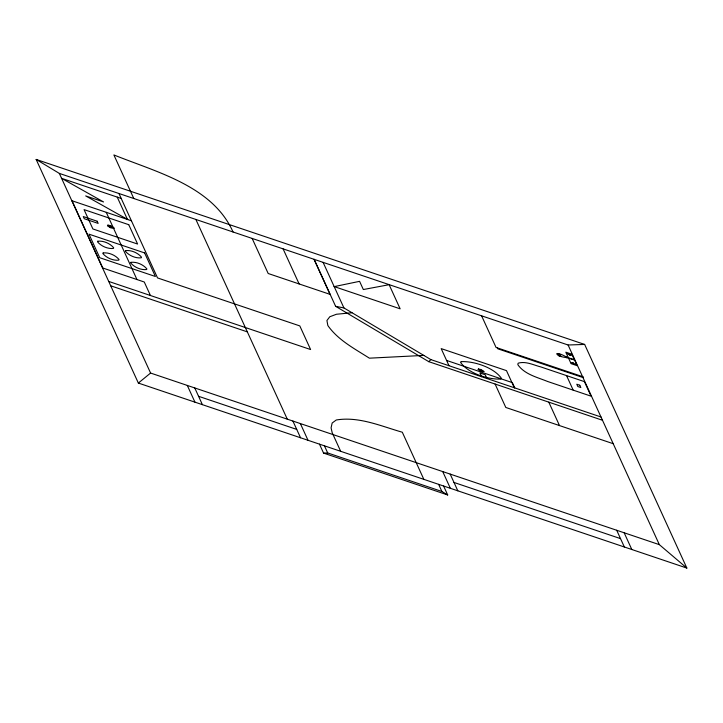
<?xml version="1.0" encoding="UTF-8"?>
<svg xmlns="http://www.w3.org/2000/svg" width="723" height="723" viewBox="0 0 723 723"><rect width="100%" height="100%" fill="white"/><g stroke="black" fill="none" stroke-linecap="round" stroke-linejoin="round"><path stroke-width="1.08" d="M314.153 259.349L335.617 306.317L428.766 361.663L430.881 359.611L600.994 416.99M138.355 383.063L150.583 373.05L659.34 544.645L686.85 568.07L584.645 344.437L36.15 159.431L138.355 383.063L686.85 568.07M334.27 286.606L359.584 281.337L363.335 289.534L389.128 284.699L400.153 308.829L334.162 286.57M352.002 312.743L336.439 314.252L329.787 316.764L326.923 320.524L327.853 325.549C338.12 340.199 354.622 348.712 369.372 358.174L423.814 355.409M36.15 159.431L59.34 173.403L568.097 344.998L584.645 344.437M319.476 444.157L323.561 453.095L327.7 452.959L441.889 491.468L447.691 494.966L443.606 486.019M335.617 306.317L343.931 307.935L430.881 359.611M121.211 198.445L61.6 178.337L103.561 201.943L85.685 195.915L127.754 219.548M566.371 353.366L572.444 355.445M574.288 359.476C568.893 360.036 560.931 352.2 556.574 353.809C561.003 358.798 569.498 356.322 574.74 360.461M570.537 362.485L576.602 364.528M71.812 200.687L131.432 220.795M573.194 390.14L591.062 396.168L584.419 381.636L540.967 366.977C533.619 365.079 525.675 360.894 518.111 363.199L517.84 364.672C524.464 374.342 537.207 377.252 547.591 381.473L573.194 390.14L566.552 375.608M446.579 360.434L512.354 382.621L514.776 387.908M428.766 361.663L602.494 420.262M102.549 267.935L144.275 282.006L150.438 295.508M613.203 443.696L505.802 407.465L495.092 384.04M108.712 281.428L310.61 349.543L299.81 325.91L157.542 277.93L118.952 193.511M110.709 285.793L247.239 331.839M198.581 396.303L296.728 429.408M453.999 482.458L620.533 538.626M323.561 453.095L447.691 494.966M568.097 344.998L659.34 544.645M568.233 357.433L565.82 352.164L571.884 354.207L577.135 365.693L571.071 363.651L568.685 358.418M566.344 356.801L566.796 357.777M624.166 532.779L631.803 549.498M616.71 530.266L624.356 546.986M548.793 402.151L559.503 425.576M497.433 347.917L497.849 348.82L583.569 377.74L583.163 376.828L496.059 347.456L481.599 315.815M514.306 387.754L506.48 370.628L441.175 348.603L449.001 365.73M486.95 378.527L485.223 374.749L479.936 372.969L481.663 376.746M450.176 474.098L457.822 490.818M442.729 471.586L450.366 488.305M438.635 484.347L441.889 491.468M423.85 479.358L402.304 432.218C380.967 426.136 358.816 416.204 336.258 419.991L332.155 423.027L331.08 427.899L332.219 432.806L340.678 451.306M323.1 262.368L343.931 307.935M314.026 259.304L330.05 294.369L268.188 273.502L252.155 238.436M283.091 248.866L299.123 283.94M233.041 231.984C212.652 186.028 156.466 172.155 113.873 154.93L133.791 198.509M324.446 445.829L327.7 452.959M300.361 423.57L308.007 440.28M292.905 421.048L300.551 437.767M195.87 219.449L287.284 419.15M117.234 197.108L127.447 219.449M194.758 387.944L202.395 404.663M187.302 385.431L194.948 402.151M106.254 212.345L136.963 279.539M72.056 200.813L102.765 268.007M59.34 173.403L150.583 373.05M103.136 252.951L102.901 253.592C106.552 257.939 113.14 260.831 118.825 260.153L119.06 259.521C115.409 255.174 108.821 252.273 103.136 252.951M130.953 262.332L130.718 262.973C134.37 267.32 140.958 270.221 146.642 269.543L146.877 268.902C143.235 264.555 136.638 261.654 130.953 262.332M97.777 241.229L97.542 241.862C101.184 246.209 107.781 249.11 113.466 248.432L113.701 247.79C110.05 243.443 103.461 240.542 97.777 241.229M125.594 250.61L125.359 251.243C129.01 255.59 135.599 258.491 141.283 257.813L141.518 257.171C137.867 252.833 131.279 249.923 125.594 250.61M569.146 354.722L570.212 355.147L569.146 354.722M461.22 361.645L460.578 362.413C468.007 373.095 487.772 379.674 500.732 379.06L501.382 378.292C493.954 367.609 474.18 361.021 461.22 361.645M573.583 363.416L572.779 362.774L573.583 363.416M558.346 353.619C556.52 356.791 564.762 357.587 558.346 353.619M107.944 225.097L107.447 225.874L110.791 227.89L114.406 228.224L110.854 225.757L107.944 225.097M109.182 225.838L108.893 226.281L110.8 227.429L112.869 227.618L109.182 225.838M479.557 369.552L480.912 370.782L482.783 371.044L479.557 369.552M478.49 368.947L477.975 369.48L480.858 371.107L484.139 371.559L481.093 369.589L478.49 368.947M128.757 224.69L84.049 209.607L92.887 228.956L137.596 244.04L128.757 224.69M97.18 221.238L83.272 216.548L84.266 218.726L98.174 223.416L97.18 221.238M579.783 385.242L576.773 384.22L577.831 386.534L580.84 387.546L579.783 385.242M144.618 252.923L88.983 234.162L99.747 257.722L155.391 276.493L144.618 252.923"/></g></svg>
